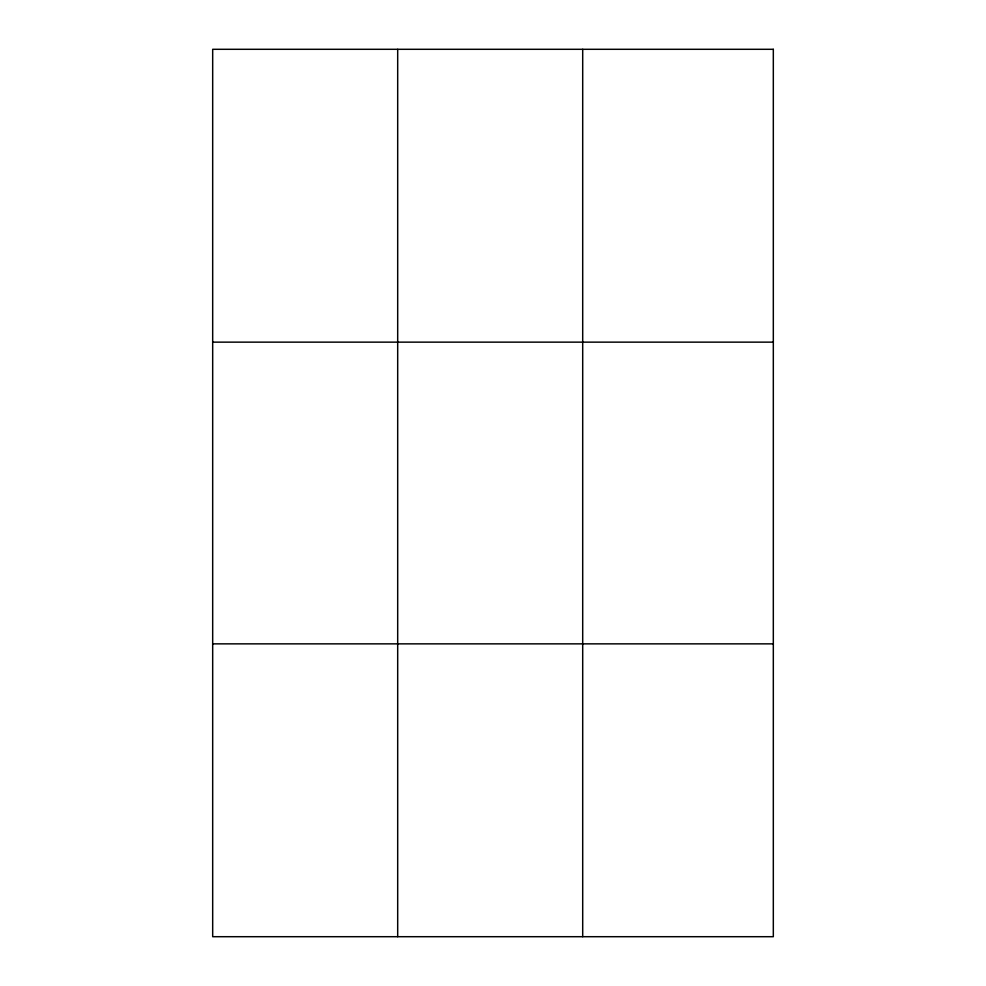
<?xml version="1.0" encoding="UTF-8"?>
<svg xmlns="http://www.w3.org/2000/svg" width="986" height="986" viewBox="0 0 986 986"><rect width="100%" height="100%" fill="white"/><g stroke="black" fill="none" stroke-linecap="round" stroke-linejoin="round"><path stroke-width="1.48" d="M397.691 936.7L397.691 49.3M582.701 936.7L582.701 49.3M212.68 342.142L773.32 342.142M212.68 643.858L773.32 643.858M773.32 49.3L773.32 936.7L212.68 936.7L212.68 49.3L773.32 49.3"/></g></svg>
